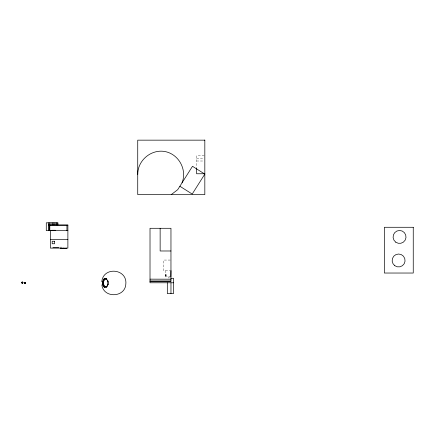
<?xml version="1.0" encoding="UTF-8"?>
<svg xmlns="http://www.w3.org/2000/svg" width="435" height="435" viewBox="0 0 435 435"><rect width="100%" height="100%" fill="white"/><g stroke="black" fill="none" stroke-linecap="round" stroke-linejoin="round"><path stroke-width="0.33" stroke-dasharray="2.17 1.63" d="M165.479 275.67L165.479 274.915L166.132 274.915L166.126 275.388L165.164 275.388L165.485 275.143M204.194 155.784L196.631 155.784L196.631 168.269M196.631 158.726L204.194 158.726M196.631 161.004L204.194 161.004M59.802 247.134L63.749 247.134M170.297 260.059L163.658 260.059L163.658 270.613L170.297 270.613M165.164 274.8L166.317 274.8L166.317 275.567L165.164 275.567M165.164 275.67L165.648 275.388M165.126 276.845L170.199 276.845M169.987 276.845L169.987 278.095M168.176 276.845L168.176 278.095M165.175 270.613L165.175 276.845M165.479 275.246L165.164 275.246L165.485 275.284"/><path stroke-width="0.65" d="M104.318 287.372L106.765 287.046L106.347 287.046C108.527 284.816 108.538 281.146 106.347 278.922L106.765 278.922L104.318 278.688L103.742 279.139L102.432 281.809L102.6 284.773C104.003 287.834 106.058 288.753 103.019 284.773L102.845 281.809L104.732 278.688L104.318 278.688M137.732 174.408C137.574 160.379 151.244 148.933 165.028 151.549C178.812 154.175 187.333 169.835 182.037 182.831M101.779 281.739C103.22 266.122 127.575 268.618 125.818 284.202C125.035 297.79 103.432 298.415 101.872 284.892M171.276 194.597L177.708 189.676L192.493 166.3L204.825 174.098L192.205 194.048L179.873 186.251M204.825 140.157L137.732 140.157L137.732 194.597L204.825 194.597L204.825 140.01M204.825 173.761L196.631 173.761L196.631 168.269M48.323 224.884L67.882 224.884L67.882 248.108L50.411 248.108L50.411 230.632M49.813 225.569L67.882 225.569M67.882 230.632L46.279 230.632L46.279 222.812L57.937 222.812L57.937 224.884M50.411 239.37L67.882 239.37M170.96 250.984L160.14 250.984L160.14 228.293M170.96 270.613L170.83 276.845M170.96 278.297L173.549 278.297L173.549 293.576L167.317 293.576L167.317 282.777M103.742 279.139L104.161 279.139M150.015 279.156L170.96 279.194M107.44 280.548L107.858 280.548M150.015 280.966L170.96 280.966M150.015 281.478L170.96 281.478L170.96 228.293L150.015 228.293L150.015 282.777L173.549 282.777M102.432 281.809L102.845 281.809M107.913 281.798L108.326 281.798M107.978 282.375L108.397 282.375M107.956 283.914L108.369 283.914M107.913 284.224L108.326 284.224M102.6 284.773L103.019 284.773M107.119 285.969L107.532 285.969M104.182 287.285L104.601 287.285M170.977 282.777L170.96 293.576M66.936 225.569L66.936 230.632M66.376 248.108L66.376 248.646L60.606 248.646L60.634 248.108M58.779 247.678L52.918 247.678M57.115 222.812L57.115 224.884M56.191 222.812L56.191 224.884M55.473 230.632L55.473 230.273L51.798 230.273L51.798 230.632M54.941 222.812L54.941 224.884M53.799 222.812L53.799 224.884M52.57 222.812L52.57 224.884M50.993 222.812L50.993 224.884M49.813 224.884L49.813 230.632M49.53 222.812L49.53 224.884M49.166 224.884L49.166 230.632M48.323 222.812L48.323 230.632M108.114 283.876A4.007 2.539 -90 0 1 104.819 286.681A4.007 2.539 -90 0 1 103.334 281.249A4.007 2.539 -90 0 1 106.89 279.395M107.831 280.841A4.007 2.539 -90 0 1 108.092 281.798M106.744 286.752A4.007 2.539 -90 0 1 103.514 282.951A4.007 2.539 -90 0 1 106.673 279.009M413.25 227.282L384.371 227.282L384.371 273.033L413.25 273.033L413.25 227.282M54.565 241.246L52.184 241.246L52.184 243.758L54.565 243.758L54.565 241.246M22.016 283.114A0.604 0.604 0 0 0 22.957 282.652A0.604 0.604 0 0 0 22.087 282.07A0.604 0.604 0 0 0 22.016 283.114A0.56 0.56 0 0 0 22.908 282.668A0.56 0.56 0 0 0 22.12 282.103A0.56 0.56 0 0 0 22.027 283.065M24.67 283.544A0.604 0.604 0 0 0 25.573 283.022A0.571 0.571 0 0 0 24.708 282.516A0.571 0.571 0 0 0 24.659 283.5A0.571 0.571 0 0 0 25.54 283.054A0.604 0.604 0 0 0 24.67 282.5A0.604 0.604 0 0 0 24.67 283.544M394.806 265.714A6.465 6.465 0 0 0 405.034 261.158A6.465 6.465 0 0 0 395.975 254.578A6.465 6.465 0 0 0 394.806 265.714M395.752 242.175A6.465 6.465 0 0 0 405.98 237.613A6.465 6.465 0 0 0 396.916 231.034A6.465 6.465 0 0 0 395.752 242.175"/></g></svg>
